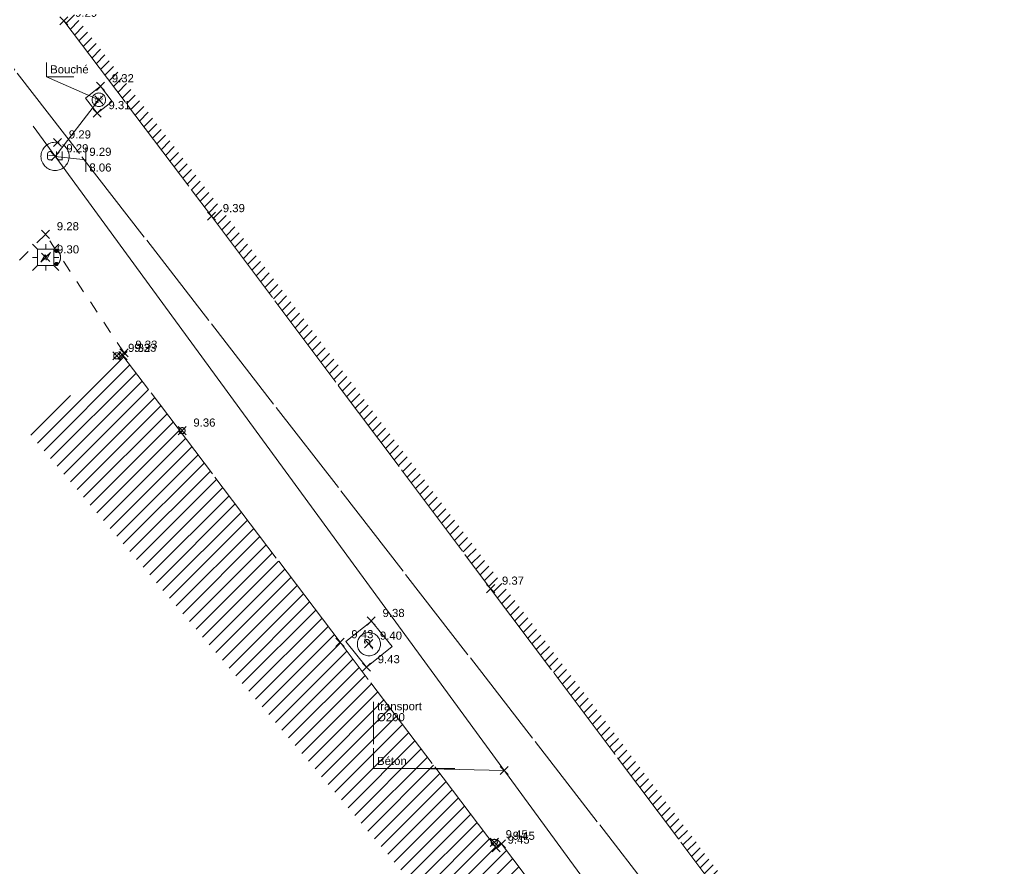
# Model space of a CAD drawing. Header units: metres. Extents: x 1232176 to 1232774, y 7198915 to 7199601.
# Drawn here: x 1232629.72 to 1232654.03, y 7199465.32 to 7199486.19 of the extents above; entities that cross this region are included whole.
import ezdxf
from ezdxf.enums import TextEntityAlignment as Align

# ---------------------------------------------------------------- set-up
doc = ezdxf.new("R2010")
doc.units = ezdxf.units.M
doc.header["$PDMODE"] = 3
doc.header["$PDSIZE"] = 0.1
for name, pattern in [('LL_0829', [0.6, 0.3, -0.3]), ('RL_1105', [2.5, 2.5, 0]), ('SL_1144', [2.5, 2.5, 0]), ('Socle_Continu', [2.5, 2.5, 0]), ('YL_2901', [2.5, 2.5, 0])]:
    doc.linetypes.add(name, pattern=pattern)
for name, color, linetype, lineweight in [('BATIH_SCS', 201, 'Socle_Continu', 13), ('CLOTH_SCS', 212, 'Socle_Continu', 13), ('CLOTU_SCS', 212, 'Socle_Continu', 13), ('ELECT_SCS', 1, 'Socle_Continu', 13), ('INDET_SCS', 7, 'Socle_Continu', 13), ('SIGTA_SCI', 7, 'Socle_Continu', 13), ('SIGTO_SCI', 255, 'Socle_Continu', 13), ('VOIRI_SCS', 7, 'Socle_Continu', 13)]:
    doc.layers.add(name, color=color, linetype=linetype, lineweight=lineweight)
for name, color, linetype, lineweight, true_color in [('BATIM_SCS', 7, 'Socle_Continu', 13, 0xdf7fff), ('EAUPL_PSS', 5, 'Socle_Continu', 13, 0x0000ff), ('EAUUS_PSI', 7, 'Socle_Continu', 13, 0x7f3f00), ('EAUUS_SCI', 7, 'Socle_Continu', 13, 0x7f3f00), ('EAUUS_SCS', 7, 'Socle_Continu', 13, 0x7f3f00), ('EAUUS_SCT', 7, 'Socle_Continu', 13, 0x7f3f00), ('SIGTS_PSS', 7, 'Socle_Continu', 13, 0x9966cc)]:
    doc.layers.add(name, color=color, linetype=linetype, lineweight=lineweight, true_color=true_color)
doc.styles.add('Reseaux', font='arial.ttf')
doc.styles.get("Standard").update_dxf_attribs({"font": 'arial.ttf'})
doc.linetypes.add('CL_0181', pattern='A,3,-0.15,0.4,-0.381,["eu",Standard,S=0.254,R=0,X=-0.2,Y=-0.1],-0.381,0.4,-0.15', length=4.862)

# ---------------------------------------------------------------- blocks, each defined once
blk = doc.blocks.new('YP_1521')
at = {"layer": 'SIGTO_SCI', "color": 7, "linetype": 'Socle_Continu'}
blk.add_point((0, 0), dxfattribs=at)
at = {"layer": 'SIGTA_SCI', "linetype": 'Socle_Continu'}
blk.add_attdef('ALT', (0.278, 0.099), '', height=0.2, dxfattribs=at)
at = {"layer": 'SIGTA_SCI', "linetype": 'Socle_Continu', "flags": 9}
blk.add_attdef('CALQUE_ALT', (1.69, -1.18), '', height=0.2, dxfattribs=at)
at = {"layer": 'SIGTO_SCI', "linetype": 'Socle_Continu', "flags": 9}
for tag, p in [('ID', (1.69, 0.105)), ('NATURE', (1.69, -0.216)), ('FAMILLE', (1.69, -0.538)), ('CALQUE', (1.69, -0.859)), ('PCRS', (1.69, -1.823))]:
    blk.add_attdef(tag, p, '', height=0.2, dxfattribs=at)
blk = doc.blocks.new('FP_0404')
at = {"layer": 'ELECT_SCS', "linetype": 'Socle_Continu'}
h = blk.add_hatch(color=91, dxfattribs=at)
edge = h.paths.add_edge_path()
edge.add_ellipse((0.264, 0.162), major_axis=(-0.0287, 0.0287), ratio=1, start_angle=-135, end_angle=45, ccw=False)
edge.add_ellipse((0.264, 0.162), major_axis=(-0.0287, 0.0287), ratio=1, start_angle=45, end_angle=225, ccw=False)
h = blk.add_hatch(color=91, dxfattribs=at)
edge = h.paths.add_edge_path()
edge.add_ellipse((0.264, -0.163), major_axis=(-0.0287, 0.0287), ratio=1, start_angle=-135, end_angle=45, ccw=False)
edge.add_ellipse((0.264, -0.163), major_axis=(-0.0287, 0.0287), ratio=1, start_angle=45, end_angle=225, ccw=False)
at = {"layer": 'ELECT_SCS', "color": 193, "linetype": 'Socle_Continu'}
for p, q in [((-0.325, 0.325), (-0.203, 0.203)), ((0, 0.203), (0, 0.325)), ((0.203, 0.203), (0.325, 0.325)), ((-0.203, 0), (-0.325, 0)), ((-0.203, -0.203), (-0.325, -0.325)), ((0, -0.203), (0, -0.325)), ((0.203, 0), (0.325, 0)), ((0.325, -0.325), (0.203, -0.203))]:
    blk.add_line(p, q, dxfattribs=at)
at = {"layer": 'ELECT_SCS', "color": 91, "linetype": 'Socle_Continu', "flags": 128}
blk.add_lwpolyline([(-0.203, -0.203), (0.203, -0.203), (0.203, 0.203), (-0.203, 0.203)], close=True, dxfattribs=at)
at = {"layer": 'ELECT_SCS', "linetype": 'Socle_Continu', "flags": 128}
blk.add_lwpolyline([(-0.119, -0.115), (-0.014, 0.066), (0.015, 0.019), (0.115, 0.117), (0.012, -0.071), (-0.016, -0.017), (-0.119, -0.115)], dxfattribs=at)
at = {"layer": 'ELECT_SCS', "color": 91, "linetype": 'Socle_Continu'}
for points in [[(0.305, 0.162, 0.098491), (0.302, 0.178, 0.098491), (0.293, 0.191, 0.098491), (0.28, 0.2, 0.098491), (0.264, 0.203, 0.098491), (0.249, 0.2, 0.098491), (0.235, 0.191, 0.098491), (0.227, 0.178, 0.098491), (0.223, 0.162, 0.098491)], [(0.223, 0.162, 0.098491), (0.227, 0.147, 0.098491), (0.235, 0.134, 0.098491), (0.249, 0.125, 0.098491), (0.264, 0.122, 0.098491), (0.28, 0.125, 0.098491), (0.293, 0.134, 0.098491), (0.302, 0.147, 0.098491), (0.305, 0.162, 0.098491)], [(0.305, -0.163, 0.081301), (0.347, -0.095, 0.098491), (0.366, 0, 0.098491), (0.347, 0.095, 0.081301), (0.305, 0.162, 0.098491)], [(0.305, -0.163, 0.098491), (0.302, -0.147, 0.098491), (0.293, -0.134, 0.098491), (0.28, -0.125, 0.098491), (0.264, -0.122, 0.098491), (0.249, -0.125, 0.098491), (0.235, -0.134, 0.098491), (0.227, -0.147, 0.098491), (0.223, -0.163, 0.098491)], [(0.223, -0.163, 0.098491), (0.227, -0.178, 0.098491), (0.235, -0.191, 0.098491), (0.249, -0.2, 0.098491), (0.264, -0.203, 0.098491), (0.28, -0.2, 0.098491), (0.293, -0.191, 0.098491), (0.302, -0.178, 0.098491), (0.305, -0.163, 0.098491)]]:
    blk.add_lwpolyline(points, format="xyb", dxfattribs=at)
at = {"layer": 'ELECT_SCS', "linetype": 'Socle_Continu', "flags": 9}
for tag, p in [('ID', (0.868, 0.47)), ('NATURE', (0.868, 0.148)), ('FAMILLE', (0.868, -0.173)), ('CALQUE', (0.868, -0.494)), ('PCRS', (0.868, -0.815))]:
    blk.add_attdef(tag, p, '', height=0.2, dxfattribs=at)
blk = doc.blocks.new('CP_0161')
at = {"layer": 'EAUUS_SCS', "linetype": 'Socle_Continu', "const_width": 0.0333, "flags": 128}
for points in [[(-0.071, -0.125), (-0.195, -0.125, -0.405328), (-0.27, -0.05), (-0.27, 0.075, -0.999132), (-0.071, 0.075), (-0.071, 0.025), (-0.245, 0.025)], [(0.054, 0.175), (0.054, -0.038, 0.410802), (0.141, -0.125), (0.253, -0.125), (0.253, 0.175)]]:
    blk.add_lwpolyline(points, format="xyb", dxfattribs=at)
at = {"layer": 'EAUUS_SCS', "linetype": 'Socle_Continu'}
blk.add_circle((0, 0), 0.5, dxfattribs=at)
at = {"layer": 'EAUUS_SCS', "linetype": 'Socle_Continu', "flags": 9}
for tag, p in [('ID', (0.989, 0.577)), ('NATURE', (0.989, 0.255)), ('FAMILLE', (0.989, -0.066)), ('CALQUE', (0.989, -0.387)), ('PCRS', (0.989, -0.709)), ('TYPE', (0.989, -1.03))]:
    blk.add_attdef(tag, p, '', height=0.2, dxfattribs=at)
blk = doc.blocks.new('CP_0163')
at = {"layer": 'EAUUS_SCS', "linetype": 'Socle_Continu'}
blk.add_lwpolyline([(0, 0), (1, 0), (1, 1), (0, 1)], close=True, dxfattribs=at)
at = {"layer": 'EAUUS_SCS', "linetype": 'Socle_Continu', "const_width": 0.0235, "flags": 128}
for points in [[(0.45, 0.412), (0.362, 0.412, -0.405328), (0.31, 0.465), (0.31, 0.553, -0.999132), (0.45, 0.553), (0.45, 0.518), (0.327, 0.518)], [(0.538, 0.624), (0.538, 0.474, 0.410802), (0.6, 0.412), (0.679, 0.412), (0.679, 0.624)]]:
    blk.add_lwpolyline(points, format="xyb", dxfattribs=at)
at = {"layer": 'EAUUS_SCS', "linetype": 'Socle_Continu'}
blk.add_circle((0.5, 0.5), 0.353, dxfattribs=at)
at = {"layer": 'EAUUS_SCS', "linetype": 'Socle_Continu', "flags": 9}
for tag, p in [('ID', (1.381, 1.06)), ('NATURE', (1.381, 0.739)), ('FAMILLE', (1.381, 0.417)), ('CALQUE', (1.381, 0.096)), ('TYPE', (1.381, -0.546)), ('PCRS', (1.381, -0.225))]:
    blk.add_attdef(tag, p, '', height=0.2, dxfattribs=at)
blk = doc.blocks.new('BP_2058')
at = {"layer": 'EAUPL_PSS', "linetype": 'Socle_Continu'}
blk.add_circle((0, 0), 0.075, dxfattribs=at)
at = {"layer": 'EAUPL_PSS', "linetype": 'Socle_Continu', "flags": 9}
for tag, p in [('ID', (0.501, -0.1)), ('NATURE', (0.501, -0.421)), ('FAMILLE', (0.501, -0.742)), ('CALQUE', (0.501, -1.064)), ('PCRS', (0.501, -1.385))]:
    blk.add_attdef(tag, p, '', height=0.2, dxfattribs=at)
blk = doc.blocks.new('*U81')
at = {"layer": 'EAUUS_SCI', "linetype": 'Socle_Continu'}
blk.add_line((-2.218, 0.048), (0, 0), dxfattribs=at)
at = {"layer": 'EAUUS_SCI', "linetype": 'Socle_Continu', "flags": 128}
blk.add_lwpolyline([(-1.218, 0.048), (-3.218, 0.048), (-3.218, 1.687)], dxfattribs=at)
at = {"layer": 'EAUUS_SCI', "linetype": 'Socle_Continu'}
blk.add_point((0, 0), dxfattribs=at)
for tag, p in [('TYPE', (-3.129, 1.481)), ('DIAM', (-3.129, 1.211)), ('NBR', (-3.129, 0.933)), ('LARG', (-3.129, 0.667)), ('HAUT', (-3.129, 0.401)), ('MATER', (-3.129, 0.135))]:
    blk.add_attdef(tag, p, '', height=0.2, dxfattribs=at)
at = {"layer": 'EAUUS_SCI', "linetype": 'Socle_Continu', "flags": 9}
for tag, p in [('ID', (2.47, 1.418)), ('NATURE', (2.47, 1.097)), ('FAMILLE', (2.47, 0.776)), ('CALQUE', (2.47, 0.454))]:
    blk.add_attdef(tag, p, '', height=0.2, dxfattribs=at)
blk = doc.blocks.new('KP_0763')
at = {"layer": 'INDET_SCS', "linetype": 'Socle_Continu'}
blk.add_lwpolyline([(0, 0), (0.85, 0), (0.85, 0.85), (0, 0.85)], close=True, dxfattribs=at)
at = {"layer": 'INDET_SCS', "linetype": 'Socle_Continu', "flags": 128}
blk.add_lwpolyline([(0.362, 0.503, -1), (0.487, 0.503, -0.209077), (0.455, 0.422, 0.201083), (0.425, 0.351), (0.425, 0.316)], format="xyb", dxfattribs=at)
at = {"layer": 'INDET_SCS', "linetype": 'Socle_Continu'}
blk.add_lwpolyline([(0.419, 0.29, 0.098491), (0.418, 0.287, 0.098491), (0.417, 0.284, 0.098491), (0.418, 0.281, 0.098491), (0.419, 0.279, 0.098491), (0.422, 0.277, 0.098491), (0.425, 0.277, 0.098491), (0.428, 0.277, 0.098491), (0.431, 0.279, 0.098491), (0.432, 0.281, 0.098491), (0.433, 0.284, 0.098491), (0.432, 0.287, 0.098491), (0.431, 0.29, 0.098491), (0.428, 0.292, 0.098491), (0.425, 0.292, 0.098491), (0.422, 0.292, 0.098491)], format="xyb", close=True, dxfattribs=at)
blk.add_circle((0.425, 0.425), 0.3, dxfattribs=at)
at = {"layer": 'INDET_SCS', "linetype": 'Socle_Continu', "flags": 9}
for tag, p in [('ID', (1.165, 0.865)), ('NATURE', (1.165, 0.544)), ('FAMILLE', (1.165, 0.223)), ('CALQUE', (1.165, -0.099)), ('PCRS', (1.165, -0.42))]:
    blk.add_attdef(tag, p, '', height=0.2, dxfattribs=at)
blk = doc.blocks.new('*U85')
at = {"layer": 'EAUUS_SCI', "linetype": 'Socle_Continu'}
blk.add_line((-1.287, 0.561), (0, 0), dxfattribs=at)
at = {"layer": 'EAUUS_SCI', "linetype": 'Socle_Continu', "flags": 128}
blk.add_lwpolyline([(-0.614, 0.561), (-1.287, 0.561), (-1.287, 0.918)], dxfattribs=at)
at = {"layer": 'EAUUS_SCI', "linetype": 'Socle_Continu'}
blk.add_point((0, 0), dxfattribs=at)
blk.add_attdef('TXT', (-1.198, 0.648), '', height=0.2, dxfattribs=at)
at = {"layer": 'EAUUS_SCI', "linetype": 'Socle_Continu', "flags": 9}
for tag, p in [('ID', (1.967, 0.144)), ('NATURE', (1.967, -0.177)), ('FAMILLE', (1.967, -0.499)), ('CALQUE', (1.967, -0.82)), ('PCRS', (1.967, -1.141))]:
    blk.add_attdef(tag, p, '', height=0.2, dxfattribs=at)
blk = doc.blocks.new('*U83')
at = {"layer": 'EAUUS_PSI', "linetype": 'Socle_Continu'}
blk.add_line((0.754, -0.082), (0, 0), dxfattribs=at)
at = {"layer": 'EAUUS_PSI', "linetype": 'Socle_Continu', "flags": 128}
blk.add_lwpolyline([(0.754, -0.382), (0.754, 0.218)], dxfattribs=at)
at = {"layer": 'EAUUS_PSI', "linetype": 'Socle_Continu'}
blk.add_point((0, 0), dxfattribs=at)
at = {"layer": 'EAUUS_PSI', "linetype": 'Socle_Continu', "style": 'Reseaux', "flags": 9}
for tag, p in [('ID', (2.525, 0.541)), ('NATURE', (2.525, 0.22))]:
    blk.add_attdef(tag, p, '', height=0.2, dxfattribs=at)
at = {"layer": 'EAUUS_PSI', "linetype": 'Socle_Continu'}
for tag, p in [('TAMPON', (0.844, 0.113)), ('RADIER', (0.844, -0.274))]:
    blk.add_attdef(tag, text='', height=0.2, dxfattribs=at).set_placement(p, align=Align.MIDDLE_LEFT)
at = {"layer": 'EAUUS_PSI', "linetype": 'Socle_Continu', "flags": 9}
for tag, p in [('FAMILLE', (2.525, -0.101)), ('CALQUE', (2.546, -0.505))]:
    blk.add_attdef(tag, p, '', height=0.2, dxfattribs=at)

msp = doc.modelspace()

# ---------------------------------------------------------------- hatches: boundary and pattern name
at = {"layer": 'BATIH_SCS', "linetype": 'Socle_Continu'}
h = msp.add_hatch(dxfattribs=at)
h.set_pattern_fill('RL_1107', color=256, pattern_type=2)
h.set_pattern_definition([(45, (0, 0), (-0.176776695297, 0.176776695297), [])])
h.paths.add_polyline_path([(1232637.608, 7199470.878), (1232632.264, 7199477.927), (1232629.873, 7199476.114), (1232644.28, 7199459.212), (1232645.817, 7199460.349), (1232641.58, 7199465.92), (1232641.453, 7199465.826)])
at = {"layer": 'CLOTH_SCS', "linetype": 'Socle_Continu'}
h = msp.add_hatch(dxfattribs=at)
h.set_pattern_fill('SL_1144', color=256, pattern_type=2)
h.set_pattern_definition([(45, (0, 0), (-0.1237436867076, 0.1237436867076), [])])
h.paths.add_polyline_path([(1232641.554, 7199472.376), (1232634.682, 7199481.54), (1232631.047, 7199486.347), (1232630.807, 7199486.166), (1232634.443, 7199481.359), (1232641.314, 7199472.196), (1232648.235, 7199462.986), (1232650.418, 7199460.247), (1232650.653, 7199460.433), (1232648.472, 7199463.169)])

# ---------------------------------------------------------------- linework, layer by layer
at = {"layer": 'BATIM_SCS', "linetype": 'RL_1105'}
msp.add_polyline3d([(1232644.28, 7199459.212, 9.49), (1232645.817, 7199460.349, 9.38), (1232641.58, 7199465.92, 9.45), (1232641.453, 7199465.826, 9.45), (1232637.608, 7199470.878, 9.43), (1232632.264, 7199477.927, 9.33)], dxfattribs=at)
at = {"layer": 'CLOTU_SCS', "linetype": 'SL_1144'}
msp.add_polyline3d([(1232630.807, 7199486.166, 9.29), (1232634.443, 7199481.359, 9.39), (1232641.314, 7199472.196, 9.37), (1232648.235, 7199462.986, 9.34), (1232650.418, 7199460.247, 9.32)], dxfattribs=at)
at = {"layer": 'EAUUS_SCT', "linetype": 'CL_0181'}
for points in [[(1232631.67, 7199484.224, 8.06), (1232630.593, 7199482.831, 8.06)], [(1232651.477, 7199454.292, 6.79), (1232630.05, 7199483.572, 8.06)]]:
    msp.add_polyline3d(points, dxfattribs=at)
at = {"layer": 'SIGTS_PSS', "linetype": 'YL_2901'}
msp.add_polyline3d([(1232588.035, 7199526.334, 7.98), (1232604.168, 7199517.749, 8.37), (1232654.031, 7199453.452, 9.16)], dxfattribs=at)
at = {"layer": 'VOIRI_SCS', "linetype": 'LL_0829'}
msp.add_polyline3d([(1232632.29, 7199478, 9.33), (1232630.358, 7199480.913, 9.28), (1232628.524, 7199479.093, 9.27)], dxfattribs=at)

# ---------------------------------------------------------------- block references
at = {"layer": 'EAUPL_PSS'}
for p in [(1232632.112, 7199477.923, 9.32), (1232633.719, 7199476.084, 9.36), (1232641.405, 7199465.957, 9.45)]:
    msp.add_blockref('BP_2058', p, dxfattribs=at)
at = {"layer": 'EAUUS_PSI', "linetype": 'Socle_Continu'}
ref = msp.add_blockref('*U83', (1232630.593, 7199482.831, 9.29), dxfattribs=at)
ref.add_attrib('TAMPON', '9.29', dxfattribs={"linetype": 'Socle_Continu', "height": 0.2}).set_placement((1232631.437, 7199482.944), align=Align.MIDDLE_LEFT)
ref.add_attrib('RADIER', '8.06', dxfattribs={"linetype": 'Socle_Continu', "height": 0.2}).set_placement((1232631.437, 7199482.557), align=Align.MIDDLE_LEFT)
at = {"layer": 'EAUUS_SCI', "linetype": 'Socle_Continu'}
msp.add_blockref('*U85', (1232631.67, 7199484.224), dxfattribs=at).add_auto_attribs({'TXT': 'Bouché'})
ref = msp.add_blockref('*U81', (1232641.648, 7199467.724), dxfattribs=at)
ref.add_attrib('TYPE', 'transport', (1232638.519, 7199469.206), dxfattribs={"linetype": 'Socle_Continu', "height": 0.2})
ref.add_attrib('DIAM', 'Ø200', (1232638.519, 7199468.936), dxfattribs={"linetype": 'Socle_Continu', "height": 0.2})
ref.add_attrib('MATER', 'Béton', (1232638.519, 7199467.86), dxfattribs={"linetype": 'Socle_Continu', "height": 0.2})
at = {"layer": 'EAUUS_SCS', "linetype": 'Socle_Continu', "xscale": 0.4711116137624092, "yscale": 0.4711116137624092, "rotation": 37.94357008567025}
msp.add_blockref('CP_0163', (1232631.629, 7199483.893, 9.31), dxfattribs=at)
at = {"layer": 'EAUUS_SCS', "linetype": 'Socle_Continu', "xscale": 0.6931319257157287, "yscale": 0.6931319257157287}
msp.add_blockref('CP_0161', (1232630.593, 7199482.831, 9.29), dxfattribs=at)
at = {"layer": 'ELECT_SCS', "linetype": 'Socle_Continu'}
msp.add_blockref('FP_0404', (1232630.362, 7199480.346, 9.3), dxfattribs=at)
at = {"layer": 'INDET_SCS', "linetype": 'Socle_Continu', "xscale": 0.9507434696088988, "yscale": 0.9507434696088988, "zscale": 0.9507434696088988, "rotation": 38.80492869479946}
msp.add_blockref('KP_0763', (1232638.257, 7199470.264, 9.43), dxfattribs=at)
at = {"layer": 'SIGTO_SCI', "linetype": 'Socle_Continu'}
ref = msp.add_blockref('YP_1521', (1232630.807, 7199486.166, 9.29), dxfattribs=at)
ref.add_attrib('ALT', '9.29', (1232631.085, 7199486.264, 9.29), dxfattribs={"layer": 'SIGTA_SCI', "linetype": 'Socle_Continu', "height": 0.2})
ref = msp.add_blockref('YP_1521', (1232631.711, 7199484.554, 9.32), dxfattribs=at)
ref.add_attrib('ALT', '9.32', (1232631.989, 7199484.653, 9.32), dxfattribs={"layer": 'SIGTA_SCI', "linetype": 'Socle_Continu', "height": 0.2})
ref = msp.add_blockref('YP_1521', (1232631.629, 7199483.893, 9.31), dxfattribs=at)
ref.add_attrib('ALT', '9.31', (1232631.907, 7199483.992, 9.31), dxfattribs={"layer": 'SIGTA_SCI', "linetype": 'Socle_Continu', "height": 0.2})
ref = msp.add_blockref('YP_1521', (1232630.654, 7199483.172, 9.29), dxfattribs=at)
ref.add_attrib('ALT', '9.29', (1232630.932, 7199483.271, 9.29), dxfattribs={"layer": 'SIGTA_SCI', "linetype": 'Socle_Continu', "height": 0.2})
ref = msp.add_blockref('YP_1521', (1232630.593, 7199482.831, 9.29), dxfattribs=at)
ref.add_attrib('ALT', '9.29', (1232630.871, 7199482.93, 9.29), dxfattribs={"layer": 'SIGTA_SCI', "linetype": 'Socle_Continu', "height": 0.2})
ref = msp.add_blockref('YP_1521', (1232634.443, 7199481.359, 9.39), dxfattribs=at)
ref.add_attrib('ALT', '9.39', (1232634.721, 7199481.458, 9.39), dxfattribs={"layer": 'SIGTA_SCI', "linetype": 'Socle_Continu', "height": 0.2})
ref = msp.add_blockref('YP_1521', (1232630.358, 7199480.913, 9.28), dxfattribs=at)
ref.add_attrib('ALT', '9.28', (1232630.636, 7199481.012, 9.28), dxfattribs={"layer": 'SIGTA_SCI', "linetype": 'Socle_Continu', "height": 0.2})
ref = msp.add_blockref('YP_1521', (1232630.362, 7199480.346, 9.3), dxfattribs=at)
ref.add_attrib('ALT', '9.30', (1232630.64, 7199480.444, 9.3), dxfattribs={"layer": 'SIGTA_SCI', "linetype": 'Socle_Continu', "height": 0.2})
ref = msp.add_blockref('YP_1521', (1232632.112, 7199477.923, 9.32), dxfattribs=at)
ref.add_attrib('ALT', '9.32', (1232632.39, 7199478.021, 9.32), dxfattribs={"layer": 'SIGTA_SCI', "linetype": 'Socle_Continu', "height": 0.2})
ref = msp.add_blockref('YP_1521', (1232632.264, 7199477.927, 9.33), dxfattribs=at)
ref.add_attrib('ALT', '9.33', (1232632.542, 7199478.025, 9.33), dxfattribs={"layer": 'SIGTA_SCI', "linetype": 'Socle_Continu', "height": 0.2})
ref = msp.add_blockref('YP_1521', (1232632.29, 7199478, 9.33), dxfattribs=at)
ref.add_attrib('ALT', '9.33', (1232632.568, 7199478.099, 9.33), dxfattribs={"layer": 'SIGTA_SCI', "linetype": 'Socle_Continu', "height": 0.2})
ref = msp.add_blockref('YP_1521', (1232633.719, 7199476.084, 9.36), dxfattribs=at)
ref.add_attrib('ALT', '9.36', (1232633.997, 7199476.183, 9.36), dxfattribs={"layer": 'SIGTA_SCI', "linetype": 'Socle_Continu', "height": 0.2})
ref = msp.add_blockref('YP_1521', (1232641.314, 7199472.196, 9.37), dxfattribs=at)
ref.add_attrib('ALT', '9.37', (1232641.592, 7199472.295, 9.37), dxfattribs={"layer": 'SIGTA_SCI', "linetype": 'Socle_Continu', "height": 0.2})
ref = msp.add_blockref('YP_1521', (1232638.376, 7199471.401, 9.38), dxfattribs=at)
ref.add_attrib('ALT', '9.38', (1232638.654, 7199471.5, 9.38), dxfattribs={"layer": 'SIGTA_SCI', "linetype": 'Socle_Continu', "height": 0.2})
ref = msp.add_blockref('YP_1521', (1232637.608, 7199470.878, 9.43), dxfattribs=at)
ref.add_attrib('ALT', '9.43', (1232637.885, 7199470.977, 9.43), dxfattribs={"layer": 'SIGTA_SCI', "linetype": 'Socle_Continu', "height": 0.2})
ref = msp.add_blockref('YP_1521', (1232638.311, 7199470.843, 9.4), dxfattribs=at)
ref.add_attrib('ALT', '9.40', (1232638.589, 7199470.942, 9.4), dxfattribs={"layer": 'SIGTA_SCI', "linetype": 'Socle_Continu', "height": 0.2})
ref = msp.add_blockref('YP_1521', (1232638.257, 7199470.264, 9.43), dxfattribs=at)
ref.add_attrib('ALT', '9.43', (1232638.535, 7199470.363, 9.43), dxfattribs={"layer": 'SIGTA_SCI', "linetype": 'Socle_Continu', "height": 0.2})
ref = msp.add_blockref('YP_1521', (1232641.405, 7199465.957, 9.45), dxfattribs=at)
ref.add_attrib('ALT', '9.45', (1232641.683, 7199466.056, 9.45), dxfattribs={"layer": 'SIGTA_SCI', "linetype": 'Socle_Continu', "height": 0.2})
ref = msp.add_blockref('YP_1521', (1232641.453, 7199465.826, 9.45), dxfattribs=at)
ref.add_attrib('ALT', '9.45', (1232641.731, 7199465.925, 9.45), dxfattribs={"layer": 'SIGTA_SCI', "linetype": 'Socle_Continu', "height": 0.2})
ref = msp.add_blockref('YP_1521', (1232641.58, 7199465.92, 9.45), dxfattribs=at)
ref.add_attrib('ALT', '9.45', (1232641.858, 7199466.019, 9.45), dxfattribs={"layer": 'SIGTA_SCI', "linetype": 'Socle_Continu', "height": 0.2})

doc.saveas('drawing.dxf')
